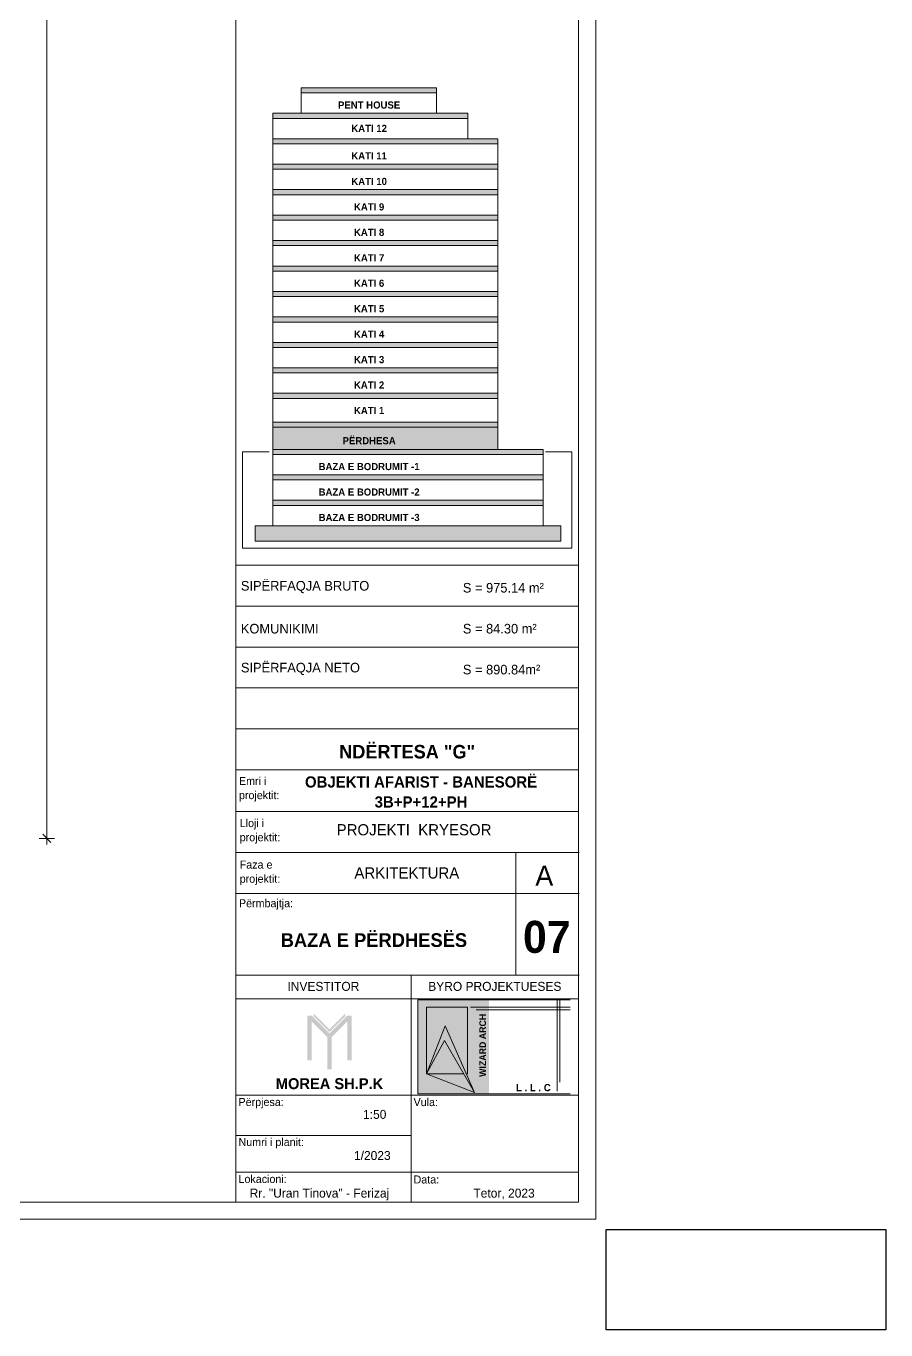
# Model space of a CAD drawing. Header units: millimetres. Extents: x 172821 to 253959, y -36092 to 17885.
# Drawn here: x 238910 to 253959, y -36092 to -13277 of the extents above; entities that cross this region are included whole.
import ezdxf

# ---------------------------------------------------------------- set-up
doc = ezdxf.new("R2010")
doc.units = ezdxf.units.MM
doc.header["$MEASUREMENT"] = 0
doc.layers.add('01. A - Projekti Zbatues.', color=7, linetype='Continuous')
for name, color, linetype, lineweight, true_color in [('01. A - Projekti Zbatues. _Pen_No__61', 7, 'Continuous', 20, 0x6a6a6a), ('01. A - Projekti Zbatues. _Pen_No__81', 7, 'Continuous', 20, 0x6a6a6a), ('02. Tabela Projekti zbatues_Pen_No__102', 7, 'Continuous', 13, 0xcccccc), ('02. Tabela Projekti zbatues_Pen_No__108', 7, 'Continuous', 13, 0xfd8379), ('02. Tabela Projekti zbatues_Pen_No__156', 7, 'Continuous', 20, 0x54689e), ('02. Tabela Projekti zbatues_Pen_No__161', 7, 'Continuous', 13, 0x6a6a6a), ('02. Tabela Projekti zbatues_Pen_No__8', 7, 'Continuous', 35, 0xa80f02), ('02. Tabela Projekti zbatues_Pen_No__82', 7, 'Continuous', 20, 0xaaaaaa)]:
    doc.layers.add(name, color=color, linetype=linetype, lineweight=lineweight, true_color=true_color)
for name, color, linetype, lineweight in [('02. Tabela Projekti zbatues_Pen_No__1', 7, 'Continuous', 13), ('02. Tabela Projekti zbatues_Pen_No__121', 255, 'Continuous', 0), ('02. Tabela Projekti zbatues_Pen_No__42', 8, 'Continuous', 25)]:
    doc.layers.add(name, color=color, linetype=linetype, lineweight=lineweight)
doc.styles.add('GENERATED_STYLE_1', font='')
doc.styles.add('GENERATED_STYLE_2', font='')
doc.styles.add('GENERATED_STYLE_3', font='')
doc.styles.get('GENERATED_STYLE_1').set_extended_font_data('Arial')
doc.styles.get('GENERATED_STYLE_2').set_extended_font_data('Century Gothic')
doc.styles.get('GENERATED_STYLE_3').set_extended_font_data('Century Gothic', bold=True)
doc.dimstyles.new('GENERATED_STYLE__5', dxfattribs={"dimtxt": 180, "dimasz": 136.8, "dimexe": 0.18, "dimexo": 100000, "dimgap": 0, "dimtad": 1, "dimdec": 0, "dimlfac": 0.1, "dimzin": 0, "dimdsep": 46, "dimtxsty": 'GENERATED_STYLE_1', "dimblk": 'ARROWHEAD_6', "dimblk1": 'ARROWHEAD_6', "dimblk2": 'ARROWHEAD_6', "dimcen": 0.09, "dimclrd": 256, "dimclre": 256, "dimclrt": 256, "dimadec": 0, "dimazin": 0, "dimtfac": 1, "dimtdec": 4, "dimtmove": 0, "dimatfit": 3, "dimfxl": 0, "dimtolj": 1, "dimtzin": 0, "dimarcsym": 0})

# ---------------------------------------------------------------- blocks, each defined once
blk = doc.blocks.new('*D293')
at = {"layer": '01. A - Projekti Zbatues. _Pen_No__81', "color": 251, "linetype": 'Continuous', "lineweight": 20, "true_color": 0x6a6a6a}
for p, q in [((239409, 7784), (239139, 7784)), ((239346, 7712), (239202, 7856)), ((239274, 7784), (239274, 7892)), ((239274, -27491), (239274, 7784)), ((239409, -27491), (239139, -27491)), ((239202, -27419), (239346, -27563)), ((239274, -27599), (239274, -27491))]:
    blk.add_line(p, q, dxfattribs=at)
at = {"layer": '01. A - Projekti Zbatues. _Pen_No__61', "color": 251, "lineweight": 20, "true_color": 0x6a6a6a, "insert": (239238, -10161), "char_height": 180, "attachment_point": 7, "rotation": 90, "style": 'GENERATED_STYLE_1'}
blk.add_mtext('\\A1;{\\pql;\\fArial|b0|i0|c0|p34;3,528}', dxfattribs=at)
blk = doc.blocks.new('ARROWHEAD_6')
at = {"color": 0, "linetype": 'Continuous', "lineweight": 0}
for p, q in [((0, 0), (-1, 0)), ((-0.5, -0.5), (0.5, 0.5))]:
    blk.add_line(p, q, dxfattribs=at)

msp = doc.modelspace()

# ---------------------------------------------------------------- hatches: boundary and pattern name
at = {"layer": '02. Tabela Projekti zbatues_Pen_No__1', "linetype": 'Continuous', "lineweight": 13}
for points in [[(245768.6, -30316.8), (246785.2, -30316.8), (246785.2, -31961.7), (245768.6, -31961.7)], [(246785.2, -30316.8), (246785.2, -31961.7), (247011.3, -31961.7), (247011.3, -30316.8)], [(243945.3, -30556.6), (244221.3, -30832.6), (244221.3, -30880.4), (243945.3, -30604.4)], [(244497.3, -30556.6), (244221.3, -30832.6), (244221.3, -30880.4), (244497.3, -30604.4)], [(243835.5, -31373.3), (243835.5, -30592), (243909.9, -30592), (243909.9, -31373.3)], [(243909.9, -30592), (244273.9, -30956), (244221.3, -31008.6), (243857.3, -30644.6)], [(244532.7, -30592), (244168.7, -30956), (244221.3, -31008.6), (244585.3, -30644.6)], [(244532.7, -31373.3), (244532.7, -30592), (244607.1, -30592), (244607.1, -31373.3)], [(244184.1, -31530.9), (244184.1, -30903.4), (244258.5, -30903.4), (244258.5, -31530.9)]]:
    msp.add_hatch(color=7, dxfattribs=at).paths.add_polyline_path(points)
at = {"layer": '02. Tabela Projekti zbatues_Pen_No__102', "linetype": 'Continuous', "lineweight": 13, "true_color": 0xcccccc}
for points in [[(243726.2, -14446.2), (246095.2, -14446.2), (246095.2, -14357.1), (243726.2, -14357.1)], [(243226.3, -14891.8), (246642.2, -14891.8), (246642.2, -14802.6), (243226.3, -14802.6)], [(243226.3, -15337.3), (247164.4, -15337.3), (247164.4, -15248.2), (243226.3, -15248.2)], [(243226.3, -15782.8), (247164.4, -15782.8), (247164.4, -15693.7), (243226.3, -15693.7)], [(243226.3, -16228.3), (247164.4, -16228.3), (247164.4, -16139.2), (243226.3, -16139.2)], [(243226.3, -16673.8), (247164.4, -16673.8), (247164.4, -16584.7), (243226.3, -16584.7)], [(243226.3, -17119.3), (247164.4, -17119.3), (247164.4, -17030.2), (243226.3, -17030.2)], [(243226.3, -17564.8), (247164.4, -17564.8), (247164.4, -17475.7), (243226.3, -17475.7)], [(243226.3, -18010.3), (247164.4, -18010.3), (247164.4, -17921.2), (243226.3, -17921.2)], [(243226.3, -18455.9), (247164.4, -18455.9), (247164.4, -18366.7), (243226.3, -18366.7)], [(243226.3, -18901.4), (247164.4, -18901.4), (247164.4, -18812.3), (243226.3, -18812.3)], [(243226.3, -19346.9), (247164.4, -19346.9), (247164.4, -19257.8), (243226.3, -19257.8)], [(243226.3, -19792.4), (247164.4, -19792.4), (247164.4, -19703.3), (243226.3, -19703.3)], [(243226.3, -20297.9), (247164.4, -20297.9), (247164.4, -20208.8), (243226.3, -20208.8)], [(243226.3, -20772.5), (247959.2, -20772.5), (247959.2, -20683.4), (243226.3, -20683.4)], [(243226.3, -21218), (247959.2, -21218), (247959.2, -21128.9), (243226.3, -21128.9)], [(243226.3, -21663.5), (247959.2, -21663.5), (247959.2, -21574.4), (243226.3, -21574.4)], [(242917.8, -22287.3), (248272.2, -22287.3), (248272.2, -22020), (242917.8, -22020)]]:
    msp.add_hatch(color=254, dxfattribs=at).paths.add_polyline_path(points)
at = {"layer": '02. Tabela Projekti zbatues_Pen_No__108', "linetype": 'Continuous', "lineweight": 0, "true_color": 0xfee0dd}
msp.add_hatch(color=254, dxfattribs=at).paths.add_polyline_path([(247164.4, -20297.9), (243226.3, -20297.9), (243226.3, -20683.4), (247164.4, -20683.4)])
at = {"layer": '02. Tabela Projekti zbatues_Pen_No__121', "linetype": 'Continuous', "lineweight": 0}
for points in [[(246180.4, -30932.6), (246569.6, -31612.1), (246756.6, -31938.4), (246242.8, -30772)], [(246180.4, -30932.6), (245916.5, -31612.1), (246236.2, -31030)]]:
    msp.add_hatch(color=255, dxfattribs=at).paths.add_polyline_path(points)

# ---------------------------------------------------------------- linework, layer by layer
at = {"layer": '02. Tabela Projekti zbatues_Pen_No__1', "color": 7, "linetype": 'Continuous', "lineweight": 13, "flags": 128}
for points in [[(248430.1, -30316.8), (245768.6, -30316.8)], [(245768.6, -31961.7), (245768.6, -30316.8)], [(248205, -30316.8), (248205, -31915.8)], [(248250, -30316.8), (248250, -31758.8)], [(248430.1, -30445.7), (247011.3, -30445.7)], [(248430.1, -30490.7), (247011.3, -30490.7)], [(245768.6, -31961.7), (248430.1, -31961.7)]]:
    msp.add_lwpolyline(points, dxfattribs=at)
at = {"layer": '02. Tabela Projekti zbatues_Pen_No__121', "color": 255, "linetype": 'Continuous', "lineweight": 0, "flags": 128}
for points in [[(246569.6, -31612.1), (245916.5, -31612.1), (245916.5, -30445.7), (246637.4, -30445.7), (246637.4, -31612.1), (246612.8, -31612.1)], [(247011.3, -30445.7), (246686.5, -30445.7)], [(247011.3, -30490.7), (246785.2, -30490.7)], [(245916.5, -31612.1), (246242.8, -30772), (246756.6, -31938.4)], [(246242.8, -30772), (245916.5, -31612.1), (246756.6, -31938.4)], [(245916.5, -31612.1), (246236.2, -31030)], [(246756.6, -31938.4), (246236.2, -31030)]]:
    msp.add_lwpolyline(points, dxfattribs=at)
at = {"layer": '02. Tabela Projekti zbatues_Pen_No__161', "color": 251, "linetype": 'Continuous', "lineweight": 13, "true_color": 0x6a6a6a}
for points in [[(248880.1, -34153.7), (177900.1, -34153.7), (177900.1, 15946.3), (248880.1, 15946.3)], [(248580.1, -33853.7), (178200.1, -33853.7), (178200.1, 15646.3), (248580.1, 15646.3)]]:
    msp.add_lwpolyline(points, close=True, dxfattribs=at)
for points in [[(242580.1, -26306.8), (242580.1, 15646.3)], [(248580.1, -22710.6), (242580.1, -22710.6)], [(248580.1, -23426.6), (242580.1, -23426.6)], [(242580.1, -23426.7), (248580.1, -23426.7)], [(248580.1, -24142.7), (242580.1, -24142.7)], [(242580.1, -24142.7), (248580.1, -24142.7)], [(242580.1, -24858.8), (248580.1, -24858.8)], [(242580.1, -25574.8), (248580.1, -25574.8)], [(242580.1, -25592.6), (242580.1, -25574.8)], [(248580.1, -26290.9), (242580.1, -26290.9)], [(242580.1, -27020.9), (242580.1, -26306.8)], [(242580.1, -27737), (242580.1, -27020.9)], [(242580.1, -27020.9), (248580.1, -27020.9)], [(248580.1, -27020.9), (242580.1, -27020.9)], [(242580.1, -28453.1), (242580.1, -27737)], [(248580.1, -27737), (242580.1, -27737)], [(242580.1, -27737), (248580.1, -27737)], [(248587.6, -27737), (242584.1, -27737)], [(247481.3, -27737), (247481.3, -29885.2)], [(247481.3, -27737), (247481.3, -29885.2)], [(247481.3, -27737), (248580.1, -27737)], [(247481.3, -28453.1), (247481.3, -27737)], [(242580.1, -29885.2), (242580.1, -28453.1)], [(248580.1, -28453.1), (242580.1, -28453.1)], [(242580.1, -28453.1), (247481.3, -28453.1)], [(248587.6, -28453.1), (242584.1, -28453.1)], [(248587.6, -28453.1), (242584.1, -28453.1)], [(247481.3, -28453.1), (248580.1, -28453.1)], [(247481.3, -29885.2), (247481.3, -28453.1)], [(248580.1, -28453.1), (247481.3, -28453.1)], [(247481.3, -28453.1), (247481.3, -29885.2)], [(242580.1, -30299.7), (242580.1, -29885.2)], [(242580.1, -30299.7), (242580.1, -29885.2)], [(242580.1, -30299.7), (242580.1, -29885.2)], [(242580.1, -30299.7), (242580.1, -29885.2)], [(242580.1, -29885.2), (245648, -29885.2)], [(242580.1, -29885.2), (245648, -29885.2)], [(247481.3, -29885.2), (242580.1, -29885.2)], [(242584.1, -29885.2), (248587.6, -29885.2)], [(248580.1, -29885.2), (242584.1, -29885.2)], [(242584.1, -29885.2), (248580.1, -29885.2)], [(245648, -29885.2), (245648, -30299.7)], [(245648, -29885.2), (245648, -30299.7)], [(245648, -29885.2), (248580.1, -29885.2)], [(245648, -30508.9), (245648, -29885.2)], [(248580.1, -29885.2), (247481.3, -29885.2)], [(242580.1, -31924.1), (242580.1, -30299.7)], [(242580.1, -31924.1), (242580.1, -30299.7)], [(245648, -30299.7), (242580.1, -30299.7)], [(245648, -30299.7), (242580.1, -30299.7)], [(242580.1, -30299.7), (245648, -30299.7)], [(245648, -30299.7), (245648, -31924.1)], [(245648, -30299.7), (248580.1, -30299.7)], [(245648, -31924.1), (245648, -30508.9)], [(242580.1, -32338.6), (242580.1, -31924.1)], [(242580.1, -32338.6), (242580.1, -31924.1)], [(242580.1, -32338.6), (242580.1, -31924.1)], [(242580.1, -32338.6), (242580.1, -31924.1)], [(245648, -31924.1), (245648, -32338.6)], [(245648, -31924.1), (245648, -32338.6)], [(245648, -32338.6), (245648, -31924.1)], [(248580.1, -31986), (242580.1, -31986)], [(242580.1, -33853.7), (242580.1, -32338.6)], [(242580.1, -33853.7), (242580.1, -32338.6)], [(245648, -32338.6), (245648, -33853.7)], [(245648, -32966.1), (245648, -32338.6)], [(245648, -32688.9), (242580.1, -32688.9)], [(245648, -33853.7), (245648, -32966.1)], [(242580.1, -33331.3), (248580.1, -33331.3)]]:
    msp.add_lwpolyline(points, dxfattribs=at)
at = {"layer": '02. Tabela Projekti zbatues_Pen_No__42', "color": 8, "linetype": 'Continuous', "lineweight": 25}
msp.add_lwpolyline([(253959.2, -36091.9), (249060.1, -36091.9), (249060.1, -34333.7), (253959.2, -34333.7)], close=True, dxfattribs=at)
at = {"layer": '02. Tabela Projekti zbatues_Pen_No__82', "color": 253, "linetype": 'Continuous', "lineweight": 20, "true_color": 0xaaaaaa, "flags": 128}
for points in [[(243726.2, -14446.2), (246095.2, -14446.2), (246095.2, -14357.1), (243726.2, -14357.1)], [(243226.3, -14891.8), (246642.2, -14891.8), (246642.2, -14802.6), (243226.3, -14802.6)], [(243226.3, -15337.3), (247164.4, -15337.3), (247164.4, -15248.2), (243226.3, -15248.2)], [(243226.3, -15782.8), (247164.4, -15782.8), (247164.4, -15693.7), (243226.3, -15693.7)], [(243226.3, -16228.3), (247164.4, -16228.3), (247164.4, -16139.2), (243226.3, -16139.2)], [(243226.3, -16673.8), (247164.4, -16673.8), (247164.4, -16584.7), (243226.3, -16584.7)], [(243226.3, -17119.3), (247164.4, -17119.3), (247164.4, -17030.2), (243226.3, -17030.2)], [(243226.3, -17564.8), (247164.4, -17564.8), (247164.4, -17475.7), (243226.3, -17475.7)], [(243226.3, -18010.3), (247164.4, -18010.3), (247164.4, -17921.2), (243226.3, -17921.2)], [(243226.3, -18455.9), (247164.4, -18455.9), (247164.4, -18366.7), (243226.3, -18366.7)], [(243226.3, -18901.4), (247164.4, -18901.4), (247164.4, -18812.3), (243226.3, -18812.3)], [(243226.3, -19346.9), (247164.4, -19346.9), (247164.4, -19257.8), (243226.3, -19257.8)], [(243226.3, -19792.4), (247164.4, -19792.4), (247164.4, -19703.3), (243226.3, -19703.3)], [(243226.3, -20297.9), (247164.4, -20297.9), (247164.4, -20208.8), (243226.3, -20208.8)], [(247164.4, -20297.9), (243226.3, -20297.9), (243226.3, -20683.4), (247164.4, -20683.4)], [(243226.3, -20772.5), (247959.2, -20772.5), (247959.2, -20683.4), (243226.3, -20683.4)], [(243226.3, -21218), (247959.2, -21218), (247959.2, -21128.9), (243226.3, -21128.9)], [(243226.3, -21663.5), (247959.2, -21663.5), (247959.2, -21574.4), (243226.3, -21574.4)], [(242917.8, -22287.3), (248272.2, -22287.3), (248272.2, -22020), (242917.8, -22020)]]:
    msp.add_lwpolyline(points, close=True, dxfattribs=at)
at = {"layer": '02. Tabela Projekti zbatues_Pen_No__82', "color": 253, "linetype": 'Continuous', "lineweight": 20, "true_color": 0xaaaaaa}
for points in [[(243726.2, -14357.1), (243726.2, -14802.6)], [(246095.2, -14357.1), (246095.2, -14802.6)], [(243226.3, -22020), (243226.3, -14802.6)], [(246642.2, -14802.6), (246642.2, -15248.2)], [(247164.4, -15248.2), (247164.4, -16139.2)], [(247164.4, -16139.2), (247164.4, -17030.2)], [(247164.4, -20683.4), (247164.4, -17030.2)], [(243163.5, -20728), (242700.1, -20728), (242700.1, -22410.6), (248460.1, -22410.6), (248460.1, -20728), (248003, -20728)], [(247959.2, -20683.4), (247959.2, -22020)]]:
    msp.add_lwpolyline(points, dxfattribs=at)

# ---------------------------------------------------------------- texts
at = {"layer": '02. Tabela Projekti zbatues_Pen_No__1', "color": 7, "linetype": 'Continuous', "lineweight": 13}
for s, insert, char_height, attachment_point, style in [('\\A1;{\\pql;\\fCentury Gothic|b0|i0|c0|p34;SIPËRFAQJA \\fCentury Gothic|b0|i0|c0|p34;BRUTO}', (242670.1, -23201), 168, 7, 'GENERATED_STYLE_2'), ('\\A1;{\\pql;\\fCentury Gothic|b0|i0|c0|p34;S = \\fCentury Gothic|b0|i0|c0|p34;975.14\\fCentury Gothic|b0|i0|c0|p34; m²}', (246554.8, -23191.8), 168, 7, 'GENERATED_STYLE_2'), ('\\A1;{\\pql;\\fCentury Gothic|b0|i0|c0|p34;KOMUNIKIMI}', (242670.1, -23907.9), 168, 7, 'GENERATED_STYLE_2'), ('\\A1;{\\pql;\\fCentury Gothic|b0|i0|c0|p34;S = \\fCentury Gothic|b0|i0|c0|p34;84.30\\fCentury Gothic|b0|i0|c0|p34; m²}', (246554.8, -23907.9), 168, 7, 'GENERATED_STYLE_2'), ('\\A1;{\\pql;\\fCentury Gothic|b0|i0|c0|p34;SIPËRFAQJA NETO}', (242670.1, -24633), 168, 7, 'GENERATED_STYLE_2'), ('\\A1;{\\pql;\\fCentury Gothic|b0|i0|c0|p34;S = \\fCentury Gothic|b0|i0|c0|p34;890.84\\fCentury Gothic|b0|i0|c0|p34;m²}', (246554.8, -24623.9), 168, 7, 'GENERATED_STYLE_2'), ('\\A1;{\\pql;\\fCentury Gothic|b0|i0|c0|p34;PROJEKTI  \\fCentury Gothic|b0|i0|c0|p34;KRYESOR}', (244346.4, -27440.6), 196, 7, 'GENERATED_STYLE_2'), ('\\A1;{\\pql;\\fCentury Gothic|b0|i0|c0|p34;ARKITEKTURA}', (244656.6, -28196.2), 196, 7, 'GENERATED_STYLE_2'), ('\\A1;{\\pqc;\\fCentury Gothic|b0|i0|c0|p34;A}', (247980.3, -28319.1), 351.199, 8, 'GENERATED_STYLE_2'), ('\\A1;{\\pql;\\fCentury Gothic|b0|i0|c0|p34;Përmbajtja\\fCentury Gothic|b0|i0|c0|p34;:}', (242636.6, -28737.6), 140, 7, 'GENERATED_STYLE_2'), ('\\A1;{\\pql;\\fCentury Gothic|b1|i0|c0|p34;0\\fCentury Gothic|b1|i0|c0|p34;7}', (247607.4, -29502.3), 560, 7, 'GENERATED_STYLE_3'), ('\\A1;{\\pqc;\\fCentury Gothic|b1|i0|c0|p34;BAZA E PËRDHESËS}', (244997.7, -29394.3), 240, 8, 'GENERATED_STYLE_3'), ('\\A1;{\\pqc;\\fCentury Gothic|b0|i0|c0|p34;INVESTITOR}', (244114.1, -30160.9), 156.8, 8, 'GENERATED_STYLE_2'), ('\\A1;{\\pqc;\\fCentury Gothic|b0|i0|c0|p34;BYRO PROJEKTUESES}', (247114.1, -30160.9), 156.8, 8, 'GENERATED_STYLE_2'), ('\\A1;{\\pqc;\\fCentury Gothic|b1|i0|c0|p34;MOREA\\fCentury Gothic|b1|i0|c0|p34; \\fCentury Gothic|b1|i0|c0|p34;SH.P.K}', (244221.3, -31881.3), 191.7324, 8, 'GENERATED_STYLE_3'), ('\\A1;{\\pqc;\\fCentury Gothic|b1|i0|c0|p34;L . L . C}', (247789, -31916.7), 126.016, 8, 'GENERATED_STYLE_3'), ('\\A1;{\\pql;\\fCentury Gothic|b0|i0|c0|p34;Përpjesa\\fCentury Gothic|b0|i0|c0|p34;:}', (242629, -32216), 140, 7, 'GENERATED_STYLE_2'), ('\\A1;{\\pql;\\fCentury Gothic|b0|i0|c0|p34;Vula:}', (245692.5, -32177.5), 140, 7, 'GENERATED_STYLE_2'), ('\\A1;{\\pqc;\\fCentury Gothic|b0|i0|c0|p34;1:50}', (245012.5, -32400.9), 156.8, 8, 'GENERATED_STYLE_2'), ('\\A1;{\\pql;\\fCentury Gothic|b0|i0|c0|p34;Numri i planit\\fCentury Gothic|b0|i0|c0|p34;:}', (242629, -32916.2), 140, 7, 'GENERATED_STYLE_2'), ('\\A1;{\\pqc;\\fCentury Gothic|b0|i0|c0|p34;1\\fCentury Gothic|b0|i0|c0|p34;/2023}', (244970.3, -33120.9), 156.8, 8, 'GENERATED_STYLE_2'), ('\\A1;{\\pql;\\fCentury Gothic|b0|i0|c0|p34;Lokacioni\\fCentury Gothic|b0|i0|c0|p34;:}', (242629, -33522.8), 140, 7, 'GENERATED_STYLE_2'), ('\\A1;{\\pql;\\fCentury Gothic|b0|i0|c0|p34;Data\\fCentury Gothic|b0|i0|c0|p34;:}', (245692.5, -33531.6), 140, 7, 'GENERATED_STYLE_2'), ('\\A1;{\\pqc;\\fCentury Gothic|b0|i0|c0|p34;Rr. "\\fCentury Gothic|b0|i0|c0|p34;Uran Tinova\\fCentury Gothic|b0|i0|c0|p34;" - Ferizaj}', (244045.1, -33823.7), 156.8, 8, 'GENERATED_STYLE_2'), ('\\A1;{\\pqc;\\fCentury Gothic|b0|i0|c0|p34;Tetor\\fCentury Gothic|b0|i0|c0|p34;, 2023}', (247276, -33805.7), 156.8, 8, 'GENERATED_STYLE_2')]:
    msp.add_mtext(s, dxfattribs=dict(at, insert=insert, char_height=char_height, attachment_point=attachment_point, style=style))
at = {"layer": '02. Tabela Projekti zbatues_Pen_No__1', "color": 7, "linetype": 'Continuous', "lineweight": 13, "char_height": 140, "attachment_point": 7, "style": 'GENERATED_STYLE_2'}
for s, insert, width, line_spacing_factor in [('\\A1;{\\pql;\\fCentury Gothic|b0|i0|c0|p34;Emri i\\fCentury Gothic|b0|i0|c0|p34; projektit:}', (242636.6, -26846.6), 825.447, 1.06023), ('\\A1;{\\pql;\\fCentury Gothic|b0|i0|c0|p34;Lloji i projektit\\fCentury Gothic|b0|i0|c0|p34;:}', (242649.9, -27583.3), 884.293, 1.06023), ('\\A1;{\\pql;\\fCentury Gothic|b0|i0|c0|p34;Faza e projektit:}', (242649.9, -28309.4), 884.293, 1.059936)]:
    msp.add_mtext(s, dxfattribs=dict(at, insert=insert, width=width, line_spacing_factor=line_spacing_factor))
at = {"layer": '02. Tabela Projekti zbatues_Pen_No__102', "color": 254, "linetype": 'Continuous', "lineweight": 13, "true_color": 0xcccccc, "char_height": 125.217, "attachment_point": 8, "style": 'GENERATED_STYLE_3'}
for s, insert in [('\\A1;{\\pqc;\\fCentury Gothic|b1|i0|c0|p34;PENT HOUSE}', (244914.1, -14723)), ('\\A1;{\\pqc;\\fCentury Gothic|b1|i0|c0|p34;KATI 12}', (244914.1, -15130.1)), ('\\A1;{\\pqc;\\fCentury Gothic|b1|i0|c0|p34;KATI 1\\fCentury Gothic|b1|i0|c0|p34;1}', (244914.1, -15610.9)), ('\\A1;{\\pqc;\\fCentury Gothic|b1|i0|c0|p34;KATI \\fCentury Gothic|b1|i0|c0|p34;10}', (244914.1, -16059.6)), ('\\A1;{\\pqc;\\fCentury Gothic|b1|i0|c0|p34;KATI \\fCentury Gothic|b1|i0|c0|p34;9}', (244914.1, -16505.1)), ('\\A1;{\\pqc;\\fCentury Gothic|b1|i0|c0|p34;KATI \\fCentury Gothic|b1|i0|c0|p34;8}', (244914.1, -16950.6)), ('\\A1;{\\pqc;\\fCentury Gothic|b1|i0|c0|p34;KATI \\fCentury Gothic|b1|i0|c0|p34;7}', (244914.1, -17396.1)), ('\\A1;{\\pqc;\\fCentury Gothic|b1|i0|c0|p34;KATI \\fCentury Gothic|b1|i0|c0|p34;6}', (244914.1, -17841.6)), ('\\A1;{\\pqc;\\fCentury Gothic|b1|i0|c0|p34;KATI \\fCentury Gothic|b1|i0|c0|p34;5}', (244914.1, -18287.1)), ('\\A1;{\\pqc;\\fCentury Gothic|b1|i0|c0|p34;KATI \\fCentury Gothic|b1|i0|c0|p34;4}', (244914.1, -18729.4)), ('\\A1;{\\pqc;\\fCentury Gothic|b1|i0|c0|p34;KATI \\fCentury Gothic|b1|i0|c0|p34;3}', (244914.1, -19178.1)), ('\\A1;{\\pqc;\\fCentury Gothic|b1|i0|c0|p34;KATI \\fCentury Gothic|b1|i0|c0|p34;2}', (244914.1, -19620.5)), ('\\A1;{\\pqc;\\fCentury Gothic|b1|i0|c0|p34;KATI 1}', (244914.1, -20066)), ('\\A1;{\\pqc;\\fCentury Gothic|b1|i0|c0|p34;BAZA E BODRUMIT -1}', (244914.1, -21049.3)), ('\\A1;{\\pqc;\\fCentury Gothic|b1|i0|c0|p34;BAZA E BODRUMIT -\\fCentury Gothic|b1|i0|c0|p34;2}', (244914.1, -21494.8)), ('\\A1;{\\pqc;\\fCentury Gothic|b1|i0|c0|p34;BAZA E BODRUMIT -\\fCentury Gothic|b1|i0|c0|p34;3}', (244914.1, -21940.3))]:
    msp.add_mtext(s, dxfattribs=dict(at, insert=insert))
at = {"layer": '02. Tabela Projekti zbatues_Pen_No__121', "color": 255, "linetype": 'Continuous', "lineweight": 0, "insert": (246960.4, -31961.7), "char_height": 114.99, "attachment_point": 7, "rotation": 90, "style": 'GENERATED_STYLE_3'}
msp.add_mtext('\\A1;{\\pql;\\fCentury Gothic|b1|i0|c0|p34; \\fCentury Gothic|b1|i0|c0|p34; \\fCentury Gothic|b1|i0|c0|p34;     WIZARD ARCH}', dxfattribs=at)
at = {"layer": '02. Tabela Projekti zbatues_Pen_No__156', "color": 165, "linetype": 'Continuous', "lineweight": 20, "true_color": 0x54689e, "insert": (245822.8, -26954.9), "char_height": 196, "attachment_point": 8, "line_spacing_factor": 1.072252, "style": 'GENERATED_STYLE_3'}
msp.add_mtext('\\A1;{\\pqc;\\fCentury Gothic|b1|i0|c0|p34;OBJEKTI AFARIST - BANESORË\\P\\pqc;\\fCentury Gothic|b1|i0|c0|p34;3B+P+12+PH}', dxfattribs=at)
at = {"layer": '02. Tabela Projekti zbatues_Pen_No__161', "color": 251, "linetype": 'Continuous', "lineweight": 13, "true_color": 0x6a6a6a, "insert": (244914.1, -20596.7), "char_height": 125.217, "attachment_point": 8, "style": 'GENERATED_STYLE_3'}
msp.add_mtext('\\A1;{\\pqc;\\fCentury Gothic|b1|i0|c0|p34;PËRDHESA}', dxfattribs=at)
at = {"layer": '02. Tabela Projekti zbatues_Pen_No__8', "color": 14, "linetype": 'Continuous', "lineweight": 35, "true_color": 0xa80f02, "insert": (245580.1, -26095.8), "char_height": 237.106, "attachment_point": 8, "style": 'GENERATED_STYLE_3'}
msp.add_mtext('\\A1;{\\pqc;\\fCentury Gothic|b1|i0|c0|p34;NDËRTESA "G"}', dxfattribs=at)

# ---------------------------------------------------------------- dimensions: what is measured, and where the dimension line sits
at = {"layer": '01. A - Projekti Zbatues.', "color": 251, "linetype": 'Continuous', "lineweight": 20, "true_color": 0x6a6a6a}
dim = msp.add_linear_dim(base=(239273.6099, 7783.845), p1=(208931.0638, -27491.1551), p2=(232061.0638, 7783.845), angle=90, dimstyle='GENERATED_STYLE__5', dxfattribs=at)
dim.commit()
dim.dimension.update_dxf_attribs({"geometry": '*D293', "text_midpoint": (239147.6099, -9859.0028), "dimtype": 160, "text_rotation": 90})

doc.saveas('drawing.dxf')
